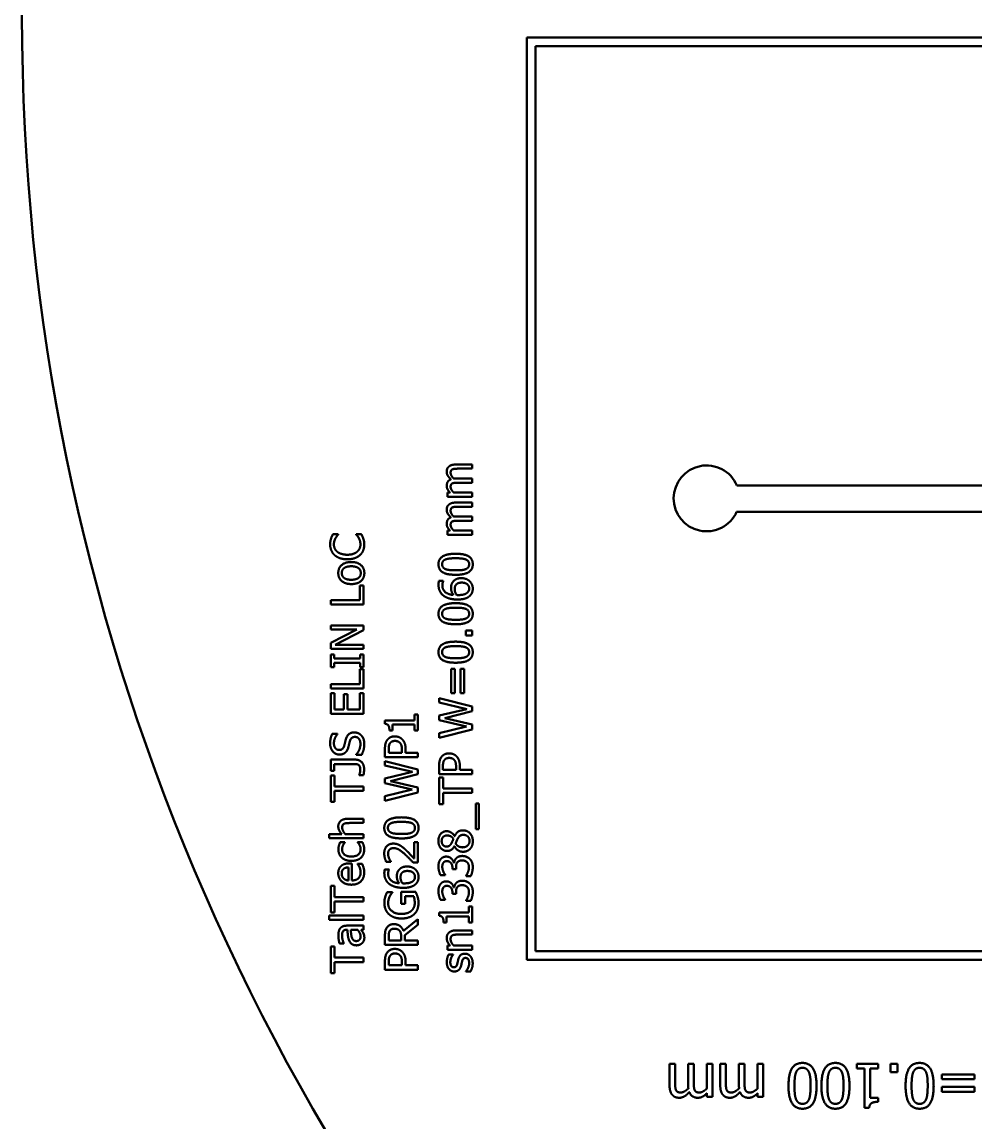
# Model space of a CAD drawing. Header units: millimetres. Extents: x 160 to 260, y 98 to 198.
# Drawn here: x 160 to 181.71, y 123.31 to 148.35 of the extents above; entities that cross this region are included whole.
import ezdxf

# ---------------------------------------------------------------- set-up
doc = ezdxf.new("R2010")
doc.units = ezdxf.units.MM
doc.layers.add('Visible (ISO)', color=7, linetype='Continuous', lineweight=50)

msp = doc.modelspace()

# ---------------------------------------------------------------- linework, layer by layer
at = {"layer": 'Visible (ISO)'}
for p, q in [((209.5, 148), (171.5, 148)), ((171.5, 148), (171.5, 127)), ((171.7, 147.8), (209.3, 147.8)), ((171.7, 127.2), (171.7, 147.8)), ((170.253, 138.276), (169.882, 138.276)), ((170.253, 138.182), (170.253, 138.276)), ((169.927, 138.182), (170.253, 138.182)), ((170.253, 137.957), (169.882, 137.957)), ((169.927, 137.862), (170.253, 137.862)), ((170.253, 137.862), (170.253, 137.957)), ((184.604, 137.8), (176.284, 137.8)), ((169.69, 137.638), (169.69, 137.543)), ((169.752, 137.638), (169.69, 137.638)), ((169.69, 137.543), (170.253, 137.543)), ((170.253, 137.638), (169.833, 137.638)), ((170.253, 137.543), (170.253, 137.638)), ((170.253, 137.41), (169.882, 137.41)), ((169.927, 137.315), (170.253, 137.315)), ((170.253, 137.315), (170.253, 137.41)), ((170.253, 137.091), (169.882, 137.091)), ((169.927, 136.996), (170.253, 136.996)), ((170.253, 136.996), (170.253, 137.091)), ((176.28, 137.2), (184.604, 137.2)), ((169.69, 136.772), (169.69, 136.677)), ((169.752, 136.772), (169.69, 136.772)), ((170.253, 136.772), (169.833, 136.772)), ((170.253, 136.677), (170.253, 136.772)), ((167.204, 136.688), (167.083, 136.688)), ((167.204, 136.68), (167.204, 136.688)), ((167.613, 136.688), (167.613, 136.681)), ((167.732, 136.688), (167.613, 136.688)), ((169.69, 136.677), (170.253, 136.677)), ((167.695, 135.524), (167.695, 135.189)), ((167.783, 135.524), (167.695, 135.524)), ((167.783, 135.089), (167.783, 135.524)), ((169.596, 135.625), (169.499, 135.625)), ((169.596, 135.62), (169.596, 135.625)), ((167.033, 135.189), (167.033, 135.089)), ((167.695, 135.189), (167.033, 135.189)), ((167.033, 135.089), (167.783, 135.089)), ((167.033, 134.615), (167.033, 134.522)), ((167.783, 134.615), (167.033, 134.615)), ((167.627, 134.522), (167.033, 134.22)), ((167.033, 134.522), (167.627, 134.522)), ((167.137, 134.171), (167.783, 134.503)), ((167.783, 134.503), (167.783, 134.615)), ((170.11, 134.501), (170.11, 134.381)), ((170.253, 134.501), (170.11, 134.501)), ((170.253, 134.381), (170.253, 134.501)), ((167.033, 134.22), (167.033, 134.078)), ((170.11, 134.381), (170.253, 134.381)), ((167.033, 134.078), (167.783, 134.078)), ((167.783, 134.171), (167.137, 134.171)), ((167.783, 134.078), (167.783, 134.171)), ((167.033, 133.955), (167.033, 133.665)), ((167.11, 133.955), (167.033, 133.955)), ((167.11, 133.86), (167.11, 133.955)), ((167.707, 133.86), (167.11, 133.86)), ((167.11, 133.76), (167.707, 133.76)), ((167.11, 133.665), (167.11, 133.76)), ((167.707, 133.955), (167.707, 133.86)), ((167.783, 133.955), (167.707, 133.955)), ((167.707, 133.76), (167.707, 133.665)), ((167.783, 133.665), (167.783, 133.955)), ((167.033, 133.665), (167.11, 133.665)), ((167.695, 133.615), (167.695, 133.28)), ((167.783, 133.615), (167.695, 133.615)), ((167.707, 133.665), (167.783, 133.665)), ((167.783, 133.181), (167.783, 133.615)), ((169.778, 133.626), (169.778, 133.069)), ((169.859, 133.626), (169.778, 133.626)), ((169.859, 133.069), (169.859, 133.626)), ((169.99, 133.626), (169.99, 133.069)), ((170.071, 133.626), (169.99, 133.626)), ((170.071, 133.069), (170.071, 133.626)), ((167.033, 133.28), (167.033, 133.181)), ((167.695, 133.28), (167.033, 133.28)), ((167.033, 133.181), (167.783, 133.181)), ((167.033, 133.071), (167.033, 132.602)), ((167.122, 133.071), (167.033, 133.071)), ((167.122, 132.702), (167.122, 133.071)), ((167.328, 133.046), (167.328, 132.702)), ((167.416, 133.046), (167.328, 133.046)), ((167.416, 132.702), (167.416, 133.046)), ((167.695, 133.071), (167.695, 132.702)), ((167.783, 133.071), (167.695, 133.071)), ((167.783, 132.602), (167.783, 133.071)), ((169.778, 133.069), (169.859, 133.069)), ((169.99, 133.069), (170.071, 133.069)), ((169.503, 132.959), (169.503, 132.861)), ((170.253, 132.771), (169.503, 132.959)), ((169.503, 132.861), (170.132, 132.711)), ((170.253, 132.659), (170.253, 132.771)), ((167.033, 132.602), (167.783, 132.602)), ((167.328, 132.702), (167.122, 132.702)), ((167.695, 132.702), (167.416, 132.702)), ((168.942, 132.586), (168.942, 132.453)), ((169.018, 132.586), (168.942, 132.586)), ((169.018, 132.22), (169.018, 132.586)), ((170.132, 132.711), (169.503, 132.56)), ((169.503, 132.56), (169.503, 132.459)), ((169.631, 132.506), (170.253, 132.659)), ((170.253, 132.358), (169.631, 132.506)), ((168.266, 132.453), (168.266, 132.375)), ((168.942, 132.453), (168.266, 132.453)), ((168.37, 132.22), (168.439, 132.22)), ((168.439, 132.357), (168.942, 132.357)), ((168.439, 132.22), (168.439, 132.357)), ((168.942, 132.357), (168.942, 132.22)), ((168.942, 132.22), (169.018, 132.22)), ((169.503, 132.459), (170.125, 132.309)), ((170.125, 132.309), (169.503, 132.158)), ((169.503, 132.056), (170.253, 132.247)), ((170.253, 132.247), (170.253, 132.358)), ((167.188, 132.149), (167.069, 132.149)), ((167.188, 132.142), (167.188, 132.149)), ((169.503, 132.158), (169.503, 132.056)), ((168.268, 131.802), (168.268, 131.614)), ((168.355, 131.714), (168.355, 131.796)), ((168.654, 131.714), (168.355, 131.714)), ((168.654, 131.782), (168.654, 131.714)), ((168.739, 131.714), (168.739, 131.798)), ((169.018, 131.714), (168.739, 131.714)), ((169.018, 131.614), (169.018, 131.714)), ((167.033, 131.559), (167.033, 131.3)), ((167.588, 131.559), (167.033, 131.559)), ((167.613, 131.676), (167.613, 131.669)), ((167.613, 131.669), (167.738, 131.669)), ((168.268, 131.614), (169.018, 131.614)), ((168.268, 131.525), (168.268, 131.427)), ((169.018, 131.336), (168.268, 131.525)), ((167.033, 131.3), (167.113, 131.3)), ((167.113, 131.459), (167.55, 131.459)), ((167.113, 131.3), (167.113, 131.459)), ((168.268, 131.427), (168.897, 131.277)), ((168.897, 131.277), (168.268, 131.126)), ((168.396, 131.072), (169.018, 131.224)), ((169.018, 131.224), (169.018, 131.336)), ((169.503, 131.416), (169.503, 131.227)), ((169.503, 131.227), (170.253, 131.227)), ((169.589, 131.327), (169.589, 131.41)), ((169.888, 131.327), (169.589, 131.327)), ((169.888, 131.395), (169.888, 131.327)), ((169.974, 131.327), (169.974, 131.412)), ((170.253, 131.327), (169.974, 131.327)), ((170.253, 131.227), (170.253, 131.327)), ((167.033, 131.2), (167.033, 130.597)), ((167.122, 131.2), (167.033, 131.2)), ((167.122, 130.948), (167.122, 131.2)), ((167.683, 131.21), (167.683, 131.204)), ((167.683, 131.204), (167.779, 131.204)), ((168.268, 131.126), (168.268, 131.024)), ((168.268, 131.024), (168.89, 130.875)), ((169.018, 130.923), (168.396, 131.072)), ((169.503, 131.151), (169.503, 130.548)), ((169.592, 131.151), (169.503, 131.151)), ((169.592, 130.9), (169.592, 131.151)), ((167.783, 130.948), (167.122, 130.948)), ((167.122, 130.597), (167.122, 130.849)), ((167.122, 130.849), (167.783, 130.849)), ((167.783, 130.849), (167.783, 130.948)), ((168.89, 130.875), (168.268, 130.724)), ((168.268, 130.621), (169.018, 130.813)), ((168.268, 130.724), (168.268, 130.621)), ((169.018, 130.813), (169.018, 130.923)), ((170.253, 130.9), (169.592, 130.9)), ((169.592, 130.548), (169.592, 130.8)), ((169.592, 130.8), (170.253, 130.8)), ((170.253, 130.8), (170.253, 130.9)), ((167.033, 130.597), (167.122, 130.597)), ((169.503, 130.548), (169.592, 130.548)), ((170.339, 130.557), (170.339, 129.978)), ((170.404, 130.557), (170.339, 130.557)), ((170.404, 129.978), (170.404, 130.557)), ((167.783, 130.211), (167.418, 130.211)), ((167.783, 130.116), (167.783, 130.211)), ((167.463, 130.116), (167.783, 130.116)), ((170.339, 129.978), (170.404, 129.978)), ((167, 129.864), (167, 129.769)), ((167.283, 129.864), (167, 129.864)), ((167, 129.769), (167.783, 129.769)), ((167.783, 129.864), (167.363, 129.864)), ((167.783, 129.769), (167.783, 129.864)), ((169.857, 129.816), (169.854, 129.816)), ((167.357, 129.683), (167.251, 129.683)), ((167.357, 129.678), (167.357, 129.683)), ((167.645, 129.683), (167.645, 129.678)), ((167.752, 129.683), (167.645, 129.683)), ((168.931, 129.678), (168.931, 129.309)), ((169.018, 129.678), (168.931, 129.678)), ((169.018, 129.215), (169.018, 129.678)), ((169.85, 129.588), (169.853, 129.588)), ((168.297, 129.231), (168.404, 129.231)), ((168.404, 129.231), (168.404, 129.236)), ((168.912, 129.215), (169.018, 129.215)), ((169.843, 129.212), (169.836, 129.212)), ((167.439, 129.105), (167.439, 128.808)), ((167.512, 129.197), (167.46, 129.197)), ((167.512, 128.808), (167.512, 129.197)), ((167.645, 129.187), (167.645, 129.182)), ((167.749, 129.187), (167.645, 129.187)), ((168.361, 129.061), (168.265, 129.061)), ((168.361, 129.057), (168.361, 129.061)), ((169.805, 129.096), (169.805, 129.062)), ((169.805, 129.062), (169.888, 129.062)), ((169.888, 129.062), (169.888, 129.105)), ((169.534, 128.93), (169.64, 128.93)), ((169.64, 128.93), (169.64, 128.936)), ((170.116, 128.917), (170.116, 128.909)), ((170.116, 128.909), (170.223, 128.909)), ((167.033, 128.682), (167.033, 128.079)), ((167.122, 128.682), (167.033, 128.682)), ((167.122, 128.43), (167.122, 128.682)), ((168.44, 128.545), (168.319, 128.545)), ((168.44, 128.537), (168.44, 128.545)), ((168.641, 128.548), (168.641, 128.276)), ((168.968, 128.548), (168.641, 128.548)), ((169.805, 128.533), (169.805, 128.5)), ((169.805, 128.5), (169.888, 128.5)), ((169.843, 128.649), (169.836, 128.649)), ((169.888, 128.5), (169.888, 128.542)), ((167.783, 128.43), (167.122, 128.43)), ((167.122, 128.079), (167.122, 128.331)), ((167.122, 128.331), (167.783, 128.331)), ((167.783, 128.331), (167.783, 128.43)), ((168.641, 128.276), (168.728, 128.276)), ((168.728, 128.45), (168.922, 128.45)), ((168.728, 128.276), (168.728, 128.45)), ((169.534, 128.367), (169.64, 128.367)), ((169.64, 128.367), (169.64, 128.373)), ((170.116, 128.354), (170.116, 128.346)), ((170.116, 128.346), (170.223, 128.346)), ((170.177, 128.215), (170.177, 128.081)), ((170.253, 128.215), (170.177, 128.215)), ((170.253, 127.849), (170.253, 128.215)), ((167, 128.009), (167, 127.914)), ((167.783, 128.009), (167, 128.009)), ((167.033, 128.079), (167.122, 128.079)), ((167.783, 127.914), (167.783, 128.009)), ((169.501, 128.081), (169.501, 128.004)), ((170.177, 128.081), (169.501, 128.081)), ((169.674, 127.985), (170.177, 127.985)), ((169.674, 127.849), (169.674, 127.985)), ((170.177, 127.985), (170.177, 127.849)), ((167, 127.914), (167.783, 127.914)), ((167.783, 127.779), (167.399, 127.779)), ((167.783, 127.685), (167.783, 127.779)), ((169.018, 127.925), (168.692, 127.658)), ((168.72, 127.559), (169.018, 127.796)), ((169.018, 127.796), (169.018, 127.925)), ((169.605, 127.849), (169.674, 127.849)), ((170.177, 127.849), (170.253, 127.849)), ((167.395, 127.685), (167.413, 127.685)), ((167.489, 127.685), (167.645, 127.685)), ((167.724, 127.685), (167.783, 127.685)), ((168.268, 127.538), (168.268, 127.345)), ((168.355, 127.445), (168.355, 127.544)), ((168.637, 127.532), (168.637, 127.445)), ((168.72, 127.445), (168.72, 127.559)), ((170.253, 127.671), (169.888, 127.671)), ((169.932, 127.576), (170.253, 127.576)), ((170.253, 127.576), (170.253, 127.671)), ((167.033, 127.302), (167.033, 126.699)), ((167.122, 127.302), (167.033, 127.302)), ((167.122, 127.051), (167.122, 127.302)), ((167.233, 127.376), (167.329, 127.376)), ((167.329, 127.376), (167.329, 127.382)), ((168.268, 127.345), (169.018, 127.345)), ((168.637, 127.445), (168.355, 127.445)), ((169.018, 127.445), (168.72, 127.445)), ((169.018, 127.345), (169.018, 127.445)), ((169.69, 127.324), (169.69, 127.229)), ((169.753, 127.324), (169.69, 127.324)), ((169.69, 127.229), (170.253, 127.229)), ((170.253, 127.324), (169.833, 127.324)), ((170.253, 127.229), (170.253, 127.324)), ((167.783, 127.051), (167.122, 127.051)), ((167.783, 126.951), (167.783, 127.051)), ((168.268, 126.964), (168.268, 126.776)), ((168.355, 126.876), (168.355, 126.958)), ((168.739, 126.876), (168.739, 126.96)), ((169.819, 127.12), (169.718, 127.12)), ((169.819, 127.115), (169.819, 127.12)), ((171.5, 127), (209.5, 127)), ((209.3, 127.2), (171.7, 127.2)), ((167.122, 126.699), (167.122, 126.951)), ((167.122, 126.951), (167.783, 126.951)), ((168.268, 126.776), (169.018, 126.776)), ((168.654, 126.876), (168.355, 126.876)), ((168.654, 126.944), (168.654, 126.876)), ((169.018, 126.876), (168.739, 126.876)), ((169.018, 126.776), (169.018, 126.876)), ((170.113, 126.739), (170.113, 126.734)), ((170.113, 126.734), (170.219, 126.734)), ((167.033, 126.699), (167.122, 126.699)), ((174.752, 124.632), (174.752, 124.138)), ((174.879, 124.632), (174.752, 124.632)), ((174.879, 124.198), (174.879, 124.632)), ((175.178, 124.632), (175.178, 124.138)), ((175.304, 124.632), (175.178, 124.632)), ((175.304, 124.198), (175.304, 124.632)), ((175.603, 124.632), (175.603, 124.072)), ((175.73, 124.632), (175.603, 124.632)), ((175.73, 123.882), (175.73, 124.632)), ((175.907, 124.632), (175.907, 124.138)), ((176.034, 124.632), (175.907, 124.632)), ((176.034, 124.198), (176.034, 124.632)), ((176.333, 124.632), (176.333, 124.138)), ((176.459, 124.632), (176.333, 124.632)), ((176.459, 124.198), (176.459, 124.632)), ((176.758, 124.632), (176.758, 124.072)), ((176.885, 124.632), (176.758, 124.632)), ((176.885, 123.882), (176.885, 124.632)), ((179.017, 124.632), (179.017, 124.53)), ((179.505, 124.632), (179.017, 124.632)), ((179.017, 124.53), (179.195, 124.53)), ((179.195, 124.53), (179.195, 123.629)), ((179.324, 124.53), (179.505, 124.53)), ((179.324, 123.86), (179.324, 124.53)), ((179.505, 124.53), (179.505, 124.632)), ((179.786, 124.632), (179.786, 124.441)), ((179.946, 124.632), (179.786, 124.632)), ((179.946, 124.441), (179.946, 124.632)), ((179.786, 124.441), (179.946, 124.441)), ((180.953, 124.389), (180.953, 124.282)), ((181.696, 124.389), (180.953, 124.389)), ((180.953, 124.282), (181.696, 124.282)), ((181.696, 124.282), (181.696, 124.389)), ((175.603, 123.965), (175.603, 123.882)), ((176.758, 123.965), (176.758, 123.882)), ((180.953, 124.107), (180.953, 124)), ((181.696, 124.107), (180.953, 124.107)), ((180.953, 124), (181.696, 124)), ((181.696, 124), (181.696, 124.107)), ((175.603, 123.882), (175.73, 123.882)), ((176.758, 123.882), (176.885, 123.882)), ((179.505, 123.86), (179.324, 123.86)), ((179.505, 123.769), (179.505, 123.86)), ((179.195, 123.629), (179.299, 123.629))]:
    msp.add_line(p, q, dxfattribs=at)
msp.add_circle((210, 148.5), 50, dxfattribs=at)
msp.add_arc((175.595, 137.505), 0.75, 23.1637, 336.006, dxfattribs=at)
for points in [[(169.723, 138.229), (169.697, 138.207), (169.675, 138.148), (169.675, 138.111)], [(169.882, 138.276), (169.825, 138.276), (169.748, 138.251), (169.723, 138.229)], [(169.675, 138.111), (169.675, 138.064), (169.724, 137.982), (169.772, 137.939)], [(169.764, 138.087), (169.764, 138.119), (169.784, 138.156), (169.804, 138.166)], [(169.834, 137.955), (169.8, 137.991), (169.764, 138.058), (169.764, 138.087)], [(169.804, 138.166), (169.822, 138.175), (169.888, 138.182), (169.927, 138.182)], [(169.772, 137.939), (169.72, 137.919), (169.675, 137.842), (169.675, 137.792)], [(169.675, 137.792), (169.675, 137.748), (169.715, 137.675), (169.752, 137.638)], [(169.764, 137.768), (169.764, 137.8), (169.784, 137.837), (169.804, 137.847)], [(169.833, 137.638), (169.803, 137.67), (169.764, 137.737), (169.764, 137.768)], [(169.804, 137.847), (169.822, 137.856), (169.888, 137.862), (169.927, 137.862)], [(169.882, 137.957), (169.867, 137.957), (169.843, 137.956), (169.834, 137.955)], [(169.723, 137.363), (169.697, 137.341), (169.675, 137.281), (169.675, 137.245)], [(169.675, 137.245), (169.675, 137.198), (169.724, 137.116), (169.772, 137.073)], [(169.882, 137.41), (169.825, 137.41), (169.748, 137.385), (169.723, 137.363)], [(169.764, 137.221), (169.764, 137.253), (169.784, 137.29), (169.804, 137.3)], [(169.834, 137.089), (169.8, 137.125), (169.764, 137.191), (169.764, 137.221)], [(169.804, 137.3), (169.822, 137.309), (169.888, 137.315), (169.927, 137.315)], [(169.772, 137.073), (169.72, 137.053), (169.675, 136.976), (169.675, 136.926)], [(169.764, 136.902), (169.764, 136.934), (169.784, 136.971), (169.804, 136.981)], [(169.804, 136.981), (169.822, 136.99), (169.888, 136.996), (169.927, 136.996)], [(169.882, 137.091), (169.867, 137.091), (169.843, 137.09), (169.834, 137.089)], [(169.675, 136.926), (169.675, 136.882), (169.715, 136.809), (169.752, 136.772)], [(169.833, 136.772), (169.803, 136.804), (169.764, 136.871), (169.764, 136.902)], [(167.04, 136.589), (167.031, 136.561), (167.02, 136.494), (167.02, 136.457)], [(167.083, 136.688), (167.07, 136.663), (167.047, 136.613), (167.04, 136.589)], [(167.105, 136.456), (167.105, 136.5), (167.125, 136.567), (167.141, 136.596)], [(167.141, 136.596), (167.157, 136.626), (167.191, 136.667), (167.204, 136.68)], [(167.613, 136.681), (167.625, 136.669), (167.658, 136.629), (167.673, 136.601)], [(167.673, 136.601), (167.689, 136.573), (167.71, 136.499), (167.71, 136.456)], [(167.775, 136.589), (167.765, 136.62), (167.744, 136.663), (167.732, 136.688)], [(167.797, 136.455), (167.797, 136.5), (167.786, 136.556), (167.775, 136.589)], [(167.02, 136.457), (167.02, 136.381), (167.073, 136.258), (167.123, 136.213)], [(167.182, 136.29), (167.145, 136.322), (167.105, 136.408), (167.105, 136.456)], [(167.409, 136.223), (167.337, 136.223), (167.221, 136.259), (167.182, 136.29)], [(167.636, 136.293), (167.597, 136.26), (167.486, 136.223), (167.409, 136.223)], [(167.71, 136.456), (167.71, 136.409), (167.673, 136.324), (167.636, 136.293)], [(167.698, 136.214), (167.748, 136.259), (167.797, 136.382), (167.797, 136.455)], [(169.878, 136.245), (169.682, 136.245), (169.488, 136.129), (169.488, 136.006)], [(170.269, 136.006), (170.269, 136.128), (170.08, 136.245), (169.878, 136.245)], [(167.123, 136.213), (167.175, 136.167), (167.315, 136.119), (167.409, 136.119)], [(167.502, 136.057), (167.36, 136.057), (167.205, 135.921), (167.205, 135.806)], [(167.409, 136.119), (167.504, 136.119), (167.65, 136.169), (167.698, 136.214)], [(167.799, 135.806), (167.799, 135.921), (167.644, 136.057), (167.502, 136.057)], [(169.488, 136.006), (169.488, 135.883), (169.676, 135.766), (169.879, 135.766)], [(169.571, 136.006), (169.571, 136.048), (169.611, 136.101), (169.649, 136.116)], [(169.65, 135.894), (169.611, 135.91), (169.571, 135.964), (169.571, 136.006)], [(169.649, 136.116), (169.687, 136.131), (169.801, 136.143), (169.878, 136.143)], [(169.878, 136.143), (169.955, 136.143), (170.07, 136.131), (170.107, 136.116)], [(169.879, 135.766), (170.076, 135.766), (170.269, 135.882), (170.269, 136.006)], [(170.186, 136.006), (170.186, 135.962), (170.144, 135.908), (170.105, 135.893)], [(170.107, 136.116), (170.146, 136.101), (170.186, 136.047), (170.186, 136.006)], [(167.205, 135.806), (167.205, 135.693), (167.361, 135.555), (167.502, 135.555)], [(167.286, 135.806), (167.286, 135.88), (167.393, 135.96), (167.502, 135.96)], [(167.502, 135.653), (167.393, 135.653), (167.286, 135.733), (167.286, 135.806)], [(167.502, 135.96), (167.61, 135.96), (167.718, 135.879), (167.718, 135.806)], [(167.718, 135.806), (167.718, 135.733), (167.608, 135.653), (167.502, 135.653)], [(167.502, 135.555), (167.639, 135.555), (167.799, 135.689), (167.799, 135.806)], [(169.879, 135.868), (169.805, 135.868), (169.689, 135.879), (169.65, 135.894)], [(170.105, 135.893), (170.064, 135.877), (169.958, 135.868), (169.879, 135.868)], [(169.499, 135.625), (169.494, 135.608), (169.489, 135.564), (169.489, 135.54)], [(169.489, 135.54), (169.489, 135.455), (169.553, 135.326), (169.61, 135.285)], [(169.576, 135.526), (169.576, 135.555), (169.589, 135.606), (169.596, 135.62)], [(169.826, 135.307), (169.702, 135.318), (169.576, 135.433), (169.576, 135.526)], [(169.819, 135.608), (169.792, 135.572), (169.774, 135.507), (169.774, 135.463)], [(170.01, 135.69), (169.946, 135.69), (169.85, 135.65), (169.819, 135.608)], [(169.857, 135.44), (169.857, 135.467), (169.868, 135.516), (169.884, 135.537)], [(169.884, 135.537), (169.905, 135.563), (169.968, 135.588), (170.014, 135.588)], [(170.198, 135.619), (170.166, 135.651), (170.068, 135.69), (170.01, 135.69)], [(170.014, 135.588), (170.101, 135.588), (170.187, 135.513), (170.187, 135.452)], [(170.269, 135.451), (170.269, 135.502), (170.233, 135.586), (170.198, 135.619)], [(169.61, 135.285), (169.668, 135.244), (169.826, 135.203), (169.924, 135.203)], [(169.774, 135.463), (169.774, 135.418), (169.802, 135.343), (169.826, 135.307)], [(169.899, 135.307), (169.879, 135.339), (169.857, 135.405), (169.857, 135.44)], [(169.946, 135.305), (169.93, 135.305), (169.91, 135.306), (169.899, 135.307)], [(169.924, 135.203), (170.023, 135.203), (170.16, 135.247), (170.201, 135.286)], [(170.144, 135.358), (170.119, 135.335), (170.024, 135.305), (169.946, 135.305)], [(170.187, 135.452), (170.187, 135.426), (170.168, 135.38), (170.144, 135.358)], [(170.201, 135.286), (170.235, 135.318), (170.269, 135.401), (170.269, 135.451)], [(169.878, 135.12), (169.682, 135.12), (169.488, 135.003), (169.488, 134.88)], [(169.571, 134.88), (169.571, 134.922), (169.611, 134.975), (169.649, 134.99)], [(169.649, 134.99), (169.687, 135.005), (169.801, 135.017), (169.878, 135.017)], [(170.269, 134.88), (170.269, 135.002), (170.08, 135.12), (169.878, 135.12)], [(169.878, 135.017), (169.955, 135.017), (170.07, 135.005), (170.107, 134.991)], [(170.107, 134.991), (170.146, 134.976), (170.186, 134.921), (170.186, 134.88)], [(169.488, 134.88), (169.488, 134.757), (169.676, 134.64), (169.879, 134.64)], [(169.65, 134.768), (169.611, 134.784), (169.571, 134.838), (169.571, 134.88)], [(169.879, 134.742), (169.805, 134.742), (169.689, 134.753), (169.65, 134.768)], [(169.879, 134.64), (170.076, 134.64), (170.269, 134.756), (170.269, 134.88)], [(170.105, 134.768), (170.064, 134.752), (169.958, 134.742), (169.879, 134.742)], [(170.186, 134.88), (170.186, 134.836), (170.144, 134.782), (170.105, 134.768)], [(169.878, 134.244), (169.682, 134.244), (169.488, 134.128), (169.488, 134.005)], [(170.269, 134.005), (170.269, 134.127), (170.08, 134.244), (169.878, 134.244)], [(169.488, 134.005), (169.488, 133.882), (169.676, 133.765), (169.879, 133.765)], [(169.571, 134.005), (169.571, 134.047), (169.611, 134.1), (169.649, 134.115)], [(169.65, 133.893), (169.611, 133.909), (169.571, 133.963), (169.571, 134.005)], [(169.649, 134.115), (169.687, 134.13), (169.801, 134.142), (169.878, 134.142)], [(169.878, 134.142), (169.955, 134.142), (170.07, 134.13), (170.107, 134.116)], [(169.879, 133.765), (170.076, 133.765), (170.269, 133.881), (170.269, 134.005)], [(170.186, 134.005), (170.186, 133.961), (170.144, 133.907), (170.105, 133.892)], [(170.107, 134.116), (170.146, 134.1), (170.186, 134.046), (170.186, 134.005)], [(169.879, 133.867), (169.805, 133.867), (169.689, 133.878), (169.65, 133.893)], [(170.105, 133.892), (170.064, 133.877), (169.958, 133.867), (169.879, 133.867)], [(168.266, 132.375), (168.327, 132.371), (168.37, 132.298), (168.37, 132.22)], [(167.069, 132.149), (167.045, 132.101), (167.02, 131.99), (167.02, 131.926)], [(167.106, 131.933), (167.106, 131.994), (167.155, 132.106), (167.188, 132.142)], [(167.38, 132.03), (167.371, 131.999), (167.349, 131.907), (167.341, 131.876)], [(167.569, 132.179), (167.5, 132.179), (167.404, 132.107), (167.38, 132.03)], [(167.436, 131.847), (167.447, 131.89), (167.461, 131.948), (167.47, 131.982)], [(167.47, 131.982), (167.484, 132.03), (167.54, 132.075), (167.585, 132.075)], [(167.729, 132.11), (167.699, 132.143), (167.614, 132.179), (167.569, 132.179)], [(167.585, 132.075), (167.642, 132.075), (167.71, 131.99), (167.71, 131.907)], [(167.797, 131.915), (167.797, 131.983), (167.762, 132.075), (167.729, 132.11)], [(168.315, 131.999), (168.29, 131.963), (168.268, 131.869), (168.268, 131.802)], [(168.494, 132.088), (168.432, 132.088), (168.344, 132.041), (168.315, 131.999)], [(168.383, 131.93), (168.401, 131.957), (168.459, 131.984), (168.497, 131.984)], [(168.661, 132.022), (168.631, 132.053), (168.543, 132.088), (168.494, 132.088)], [(168.497, 131.984), (168.533, 131.984), (168.586, 131.964), (168.609, 131.941)], [(168.739, 131.798), (168.739, 131.878), (168.699, 131.983), (168.661, 132.022)], [(167.02, 131.926), (167.02, 131.816), (167.143, 131.674), (167.235, 131.674)], [(167.224, 131.778), (167.171, 131.778), (167.106, 131.864), (167.106, 131.933)], [(167.341, 131.876), (167.328, 131.828), (167.272, 131.778), (167.224, 131.778)], [(167.235, 131.674), (167.278, 131.674), (167.345, 131.7), (167.37, 131.723)], [(167.37, 131.723), (167.395, 131.746), (167.426, 131.808), (167.436, 131.847)], [(167.71, 131.907), (167.71, 131.85), (167.659, 131.725), (167.613, 131.676)], [(167.738, 131.669), (167.763, 131.719), (167.797, 131.833), (167.797, 131.915)], [(168.355, 131.796), (168.355, 131.843), (168.367, 131.906), (168.383, 131.93)], [(168.609, 131.941), (168.634, 131.917), (168.654, 131.842), (168.654, 131.782)], [(167.794, 131.337), (167.794, 131.438), (167.687, 131.559), (167.588, 131.559)], [(169.55, 131.612), (169.525, 131.576), (169.503, 131.483), (169.503, 131.416)], [(169.729, 131.701), (169.667, 131.701), (169.579, 131.654), (169.55, 131.612)], [(169.589, 131.41), (169.589, 131.456), (169.602, 131.52), (169.618, 131.543)], [(169.618, 131.543), (169.636, 131.571), (169.693, 131.597), (169.732, 131.597)], [(169.896, 131.636), (169.865, 131.667), (169.778, 131.701), (169.729, 131.701)], [(169.732, 131.597), (169.768, 131.597), (169.821, 131.577), (169.843, 131.555)], [(169.843, 131.555), (169.869, 131.531), (169.888, 131.456), (169.888, 131.395)], [(169.974, 131.412), (169.974, 131.492), (169.934, 131.597), (169.896, 131.636)], [(167.55, 131.459), (167.588, 131.459), (167.647, 131.452), (167.667, 131.438)], [(167.667, 131.438), (167.686, 131.425), (167.707, 131.37), (167.707, 131.323)], [(167.707, 131.323), (167.707, 131.292), (167.69, 131.23), (167.683, 131.21)], [(167.779, 131.204), (167.785, 131.232), (167.794, 131.312), (167.794, 131.337)], [(167.418, 130.211), (167.314, 130.211), (167.205, 130.118), (167.205, 130.035)], [(168.643, 130.245), (168.448, 130.245), (168.253, 130.128), (168.253, 130.005)], [(169.034, 130.005), (169.034, 130.127), (168.845, 130.245), (168.643, 130.245)], [(167.205, 130.035), (167.205, 129.989), (167.245, 129.907), (167.283, 129.864)], [(167.295, 130.01), (167.295, 130.045), (167.315, 130.087), (167.337, 130.098)], [(167.363, 129.864), (167.332, 129.9), (167.295, 129.975), (167.295, 130.01)], [(167.337, 130.098), (167.357, 130.109), (167.424, 130.116), (167.463, 130.116)], [(168.253, 130.005), (168.253, 129.882), (168.441, 129.765), (168.644, 129.765)], [(168.336, 130.005), (168.336, 130.047), (168.376, 130.1), (168.414, 130.115)], [(168.415, 129.893), (168.376, 129.909), (168.336, 129.963), (168.336, 130.005)], [(168.414, 130.115), (168.452, 130.13), (168.566, 130.142), (168.643, 130.142)], [(168.643, 130.142), (168.72, 130.142), (168.835, 130.13), (168.872, 130.116)], [(168.644, 129.765), (168.841, 129.765), (169.034, 129.881), (169.034, 130.005)], [(168.951, 130.005), (168.951, 129.961), (168.909, 129.907), (168.87, 129.893)], [(168.872, 130.116), (168.911, 130.101), (168.951, 130.046), (168.951, 130.005)], [(168.644, 129.867), (168.57, 129.867), (168.454, 129.878), (168.415, 129.893)], [(168.87, 129.893), (168.829, 129.877), (168.723, 129.867), (168.644, 129.867)], [(169.677, 129.93), (169.593, 129.93), (169.486, 129.807), (169.486, 129.705)], [(169.56, 129.704), (169.56, 129.764), (169.628, 129.832), (169.678, 129.832)], [(169.854, 129.816), (169.826, 129.871), (169.727, 129.93), (169.677, 129.93)], [(169.678, 129.832), (169.724, 129.832), (169.795, 129.801), (169.828, 129.757)], [(169.828, 129.757), (169.82, 129.731), (169.79, 129.667), (169.782, 129.651)], [(170.044, 129.949), (169.975, 129.949), (169.887, 129.882), (169.857, 129.816)], [(169.878, 129.648), (169.893, 129.684), (169.915, 129.741), (169.925, 129.758)], [(169.925, 129.758), (169.953, 129.809), (170.008, 129.846), (170.054, 129.846)], [(170.27, 129.705), (170.27, 129.809), (170.14, 129.949), (170.044, 129.949)], [(170.054, 129.846), (170.119, 129.846), (170.195, 129.769), (170.195, 129.706)], [(167.251, 129.683), (167.234, 129.65), (167.208, 129.563), (167.208, 129.517)], [(167.208, 129.517), (167.208, 129.46), (167.247, 129.361), (167.284, 129.327)], [(167.291, 129.515), (167.291, 129.54), (167.306, 129.593), (167.315, 129.613)], [(167.503, 129.352), (167.402, 129.352), (167.291, 129.442), (167.291, 129.515)], [(167.315, 129.613), (167.327, 129.636), (167.349, 129.667), (167.357, 129.678)], [(167.714, 129.515), (167.714, 129.439), (167.602, 129.352), (167.503, 129.352)], [(167.645, 129.678), (167.675, 129.645), (167.714, 129.561), (167.714, 129.515)], [(167.724, 129.327), (167.76, 129.362), (167.796, 129.459), (167.796, 129.517)], [(167.782, 129.609), (167.777, 129.626), (167.759, 129.669), (167.752, 129.683)], [(167.796, 129.517), (167.796, 129.547), (167.789, 129.585), (167.782, 129.609)], [(168.459, 129.647), (168.364, 129.647), (168.252, 129.528), (168.252, 129.423)], [(168.339, 129.416), (168.339, 129.444), (168.355, 129.49), (168.37, 129.507)], [(168.37, 129.507), (168.385, 129.525), (168.432, 129.544), (168.464, 129.544)], [(168.609, 129.608), (168.577, 129.626), (168.503, 129.647), (168.459, 129.647)], [(168.464, 129.544), (168.524, 129.544), (168.637, 129.482), (168.731, 129.396)], [(168.737, 129.507), (168.706, 129.537), (168.641, 129.589), (168.609, 129.608)], [(168.931, 129.309), (168.899, 129.344), (168.789, 129.46), (168.737, 129.507)], [(169.486, 129.705), (169.486, 129.606), (169.599, 129.479), (169.684, 129.479)], [(169.672, 129.58), (169.62, 129.58), (169.56, 129.65), (169.56, 129.704)], [(169.782, 129.651), (169.761, 129.616), (169.709, 129.58), (169.672, 129.58)], [(169.684, 129.479), (169.741, 129.479), (169.817, 129.532), (169.85, 129.588)], [(169.853, 129.588), (169.883, 129.526), (169.985, 129.461), (170.046, 129.461)], [(170.039, 129.562), (169.987, 129.562), (169.905, 129.606), (169.878, 129.648)], [(170.195, 129.706), (170.195, 129.644), (170.107, 129.562), (170.039, 129.562)], [(170.046, 129.461), (170.093, 129.461), (170.175, 129.493), (170.206, 129.525)], [(170.206, 129.525), (170.237, 129.557), (170.27, 129.649), (170.27, 129.705)], [(167.284, 129.327), (167.321, 129.294), (167.429, 129.254), (167.503, 129.254)], [(167.503, 129.254), (167.577, 129.254), (167.688, 129.293), (167.724, 129.327)], [(168.252, 129.423), (168.252, 129.373), (168.282, 129.262), (168.297, 129.231)], [(168.363, 129.309), (168.353, 129.334), (168.339, 129.389), (168.339, 129.416)], [(168.404, 129.236), (168.396, 129.248), (168.372, 129.288), (168.363, 129.309)], [(168.731, 129.396), (168.778, 129.354), (168.865, 129.265), (168.912, 129.215)], [(169.53, 129.284), (169.508, 129.253), (169.487, 129.177), (169.487, 129.126)], [(169.668, 129.351), (169.622, 129.351), (169.554, 129.316), (169.53, 129.284)], [(169.574, 129.118), (169.574, 129.144), (169.585, 129.19), (169.597, 129.209)], [(169.597, 129.209), (169.609, 129.227), (169.65, 129.248), (169.679, 129.248)], [(169.836, 129.212), (169.824, 129.269), (169.73, 129.351), (169.668, 129.351)], [(169.679, 129.248), (169.74, 129.248), (169.805, 129.163), (169.805, 129.096)], [(169.892, 129.313), (169.87, 129.29), (169.848, 129.236), (169.843, 129.212)], [(169.888, 129.105), (169.888, 129.139), (169.899, 129.197), (169.915, 129.218)], [(170.031, 129.365), (169.981, 129.365), (169.913, 129.336), (169.892, 129.313)], [(169.915, 129.218), (169.93, 129.239), (169.983, 129.263), (170.023, 129.263)], [(170.023, 129.263), (170.064, 129.263), (170.118, 129.242), (170.14, 129.222)], [(170.2, 129.299), (170.167, 129.33), (170.081, 129.365), (170.031, 129.365)], [(170.14, 129.222), (170.163, 129.201), (170.182, 129.139), (170.182, 129.108)], [(170.269, 129.114), (170.269, 129.173), (170.234, 129.266), (170.2, 129.299)], [(167.267, 129.135), (167.235, 129.105), (167.205, 129.024), (167.205, 128.972)], [(167.205, 128.972), (167.205, 128.856), (167.368, 128.712), (167.505, 128.712)], [(167.46, 129.197), (167.393, 129.197), (167.3, 129.165), (167.267, 129.135)], [(167.283, 128.966), (167.283, 129.005), (167.305, 129.056), (167.326, 129.073)], [(167.327, 128.854), (167.305, 128.876), (167.283, 128.929), (167.283, 128.966)], [(167.326, 129.073), (167.345, 129.088), (167.401, 129.104), (167.439, 129.105)], [(167.505, 128.712), (167.645, 128.712), (167.796, 128.86), (167.796, 128.995)], [(167.714, 128.994), (167.714, 128.906), (167.61, 128.808), (167.512, 128.808)], [(167.645, 129.182), (167.655, 129.17), (167.676, 129.135), (167.689, 129.109)], [(167.689, 129.109), (167.7, 129.085), (167.714, 129.025), (167.714, 128.994)], [(167.78, 129.101), (167.775, 129.121), (167.755, 129.171), (167.749, 129.187)], [(167.796, 128.995), (167.796, 129.029), (167.788, 129.074), (167.78, 129.101)], [(168.265, 129.061), (168.259, 129.045), (168.254, 129.001), (168.254, 128.976)], [(168.254, 128.976), (168.254, 128.892), (168.318, 128.763), (168.375, 128.722)], [(168.341, 128.963), (168.341, 128.992), (168.354, 129.043), (168.361, 129.057)], [(168.592, 128.743), (168.468, 128.754), (168.341, 128.869), (168.341, 128.963)], [(168.584, 129.045), (168.557, 129.009), (168.539, 128.943), (168.539, 128.9)], [(168.775, 129.126), (168.711, 129.126), (168.615, 129.086), (168.584, 129.045)], [(168.623, 128.877), (168.623, 128.903), (168.633, 128.953), (168.649, 128.973)], [(168.649, 128.973), (168.671, 129), (168.733, 129.024), (168.779, 129.024)], [(168.964, 129.056), (168.931, 129.088), (168.833, 129.126), (168.775, 129.126)], [(168.779, 129.024), (168.866, 129.024), (168.952, 128.949), (168.952, 128.889)], [(169.034, 128.888), (169.034, 128.938), (168.998, 129.022), (168.964, 129.056)], [(169.487, 129.126), (169.487, 129.075), (169.516, 128.963), (169.534, 128.93)], [(169.598, 129.01), (169.588, 129.036), (169.574, 129.09), (169.574, 129.118)], [(169.64, 128.936), (169.63, 128.95), (169.608, 128.986), (169.598, 129.01)], [(170.182, 129.108), (170.182, 129.055), (170.139, 128.948), (170.116, 128.917)], [(170.223, 128.909), (170.242, 128.947), (170.269, 129.058), (170.269, 129.114)], [(167.439, 128.808), (167.404, 128.811), (167.349, 128.833), (167.327, 128.854)], [(168.375, 128.722), (168.434, 128.68), (168.591, 128.64), (168.689, 128.64)], [(168.539, 128.9), (168.539, 128.855), (168.567, 128.779), (168.592, 128.743)], [(168.664, 128.743), (168.644, 128.776), (168.623, 128.842), (168.623, 128.877)], [(168.711, 128.742), (168.696, 128.742), (168.675, 128.743), (168.664, 128.743)], [(168.689, 128.64), (168.789, 128.64), (168.925, 128.684), (168.966, 128.723)], [(168.909, 128.795), (168.885, 128.772), (168.789, 128.742), (168.711, 128.742)], [(168.952, 128.889), (168.952, 128.862), (168.933, 128.816), (168.909, 128.795)], [(168.966, 128.723), (169, 128.754), (169.034, 128.838), (169.034, 128.888)], [(169.53, 128.721), (169.508, 128.69), (169.487, 128.614), (169.487, 128.563)], [(169.668, 128.788), (169.622, 128.788), (169.554, 128.754), (169.53, 128.721)], [(169.836, 128.649), (169.824, 128.706), (169.73, 128.788), (169.668, 128.788)], [(169.892, 128.75), (169.87, 128.727), (169.848, 128.673), (169.843, 128.649)], [(170.031, 128.802), (169.981, 128.802), (169.913, 128.773), (169.892, 128.75)], [(170.2, 128.736), (170.167, 128.768), (170.081, 128.802), (170.031, 128.802)], [(170.269, 128.551), (170.269, 128.61), (170.234, 128.703), (170.2, 128.736)], [(168.319, 128.545), (168.31, 128.526), (168.283, 128.464), (168.276, 128.439)], [(168.376, 128.442), (168.393, 128.478), (168.423, 128.518), (168.44, 128.537)], [(169.011, 128.438), (169.003, 128.465), (168.977, 128.529), (168.968, 128.548)], [(169.487, 128.563), (169.487, 128.512), (169.516, 128.4), (169.534, 128.367)], [(169.574, 128.555), (169.574, 128.581), (169.585, 128.627), (169.597, 128.646)], [(169.598, 128.447), (169.588, 128.474), (169.574, 128.528), (169.574, 128.555)], [(169.597, 128.646), (169.609, 128.664), (169.65, 128.686), (169.679, 128.686)], [(169.679, 128.686), (169.74, 128.686), (169.805, 128.601), (169.805, 128.533)], [(169.888, 128.542), (169.888, 128.576), (169.899, 128.634), (169.915, 128.655)], [(169.915, 128.655), (169.93, 128.676), (169.983, 128.7), (170.023, 128.7)], [(170.023, 128.7), (170.064, 128.7), (170.118, 128.679), (170.14, 128.659)], [(170.182, 128.545), (170.182, 128.492), (170.139, 128.385), (170.116, 128.354)], [(170.14, 128.659), (170.163, 128.638), (170.182, 128.576), (170.182, 128.545)], [(170.223, 128.346), (170.242, 128.384), (170.269, 128.495), (170.269, 128.551)], [(168.276, 128.439), (168.266, 128.407), (168.255, 128.338), (168.255, 128.3)], [(168.255, 128.3), (168.255, 128.22), (168.308, 128.086), (168.358, 128.041)], [(168.341, 128.288), (168.341, 128.333), (168.361, 128.412), (168.376, 128.442)], [(168.64, 128.046), (168.504, 128.046), (168.341, 128.18), (168.341, 128.288)], [(168.947, 128.295), (168.947, 128.238), (168.906, 128.147), (168.867, 128.115)], [(168.922, 128.45), (168.934, 128.421), (168.947, 128.337), (168.947, 128.295)], [(168.935, 128.04), (168.984, 128.088), (169.033, 128.219), (169.033, 128.299)], [(169.033, 128.299), (169.033, 128.341), (169.022, 128.401), (169.011, 128.438)], [(169.64, 128.373), (169.63, 128.387), (169.608, 128.423), (169.598, 128.447)], [(168.358, 128.041), (168.409, 127.993), (168.552, 127.942), (168.643, 127.942)], [(168.867, 128.115), (168.828, 128.081), (168.715, 128.046), (168.64, 128.046)], [(168.643, 127.942), (168.738, 127.942), (168.885, 127.993), (168.935, 128.04)], [(169.501, 128.004), (169.561, 127.999), (169.605, 127.926), (169.605, 127.849)], [(167.249, 127.718), (167.225, 127.686), (167.207, 127.607), (167.207, 127.548)], [(167.399, 127.779), (167.346, 127.779), (167.272, 127.749), (167.249, 127.718)], [(168.308, 127.729), (168.282, 127.689), (168.268, 127.603), (168.268, 127.538)], [(168.472, 127.814), (168.413, 127.814), (168.333, 127.768), (168.308, 127.729)], [(168.38, 127.663), (168.397, 127.687), (168.447, 127.71), (168.48, 127.71)], [(168.692, 127.658), (168.665, 127.73), (168.554, 127.814), (168.472, 127.814)], [(168.48, 127.71), (168.519, 127.71), (168.577, 127.689), (168.598, 127.668)], [(167.207, 127.548), (167.207, 127.5), (167.225, 127.403), (167.233, 127.376)], [(167.291, 127.548), (167.291, 127.576), (167.298, 127.628), (167.31, 127.646)], [(167.329, 127.382), (167.311, 127.426), (167.291, 127.515), (167.291, 127.548)], [(167.31, 127.646), (167.322, 127.665), (167.362, 127.685), (167.395, 127.685)], [(167.413, 127.685), (167.418, 127.61), (167.434, 127.481), (167.456, 127.434)], [(167.512, 127.516), (167.502, 127.548), (167.492, 127.651), (167.489, 127.685)], [(167.614, 127.429), (167.571, 127.429), (167.523, 127.478), (167.512, 127.516)], [(167.712, 127.536), (167.712, 127.483), (167.662, 127.429), (167.614, 127.429)], [(167.645, 127.685), (167.673, 127.653), (167.712, 127.58), (167.712, 127.536)], [(167.772, 127.616), (167.763, 127.634), (167.732, 127.673), (167.724, 127.685)], [(167.749, 127.381), (167.773, 127.404), (167.799, 127.467), (167.799, 127.502)], [(167.799, 127.502), (167.799, 127.544), (167.785, 127.591), (167.772, 127.616)], [(168.355, 127.544), (168.355, 127.585), (168.366, 127.641), (168.38, 127.663)], [(168.598, 127.668), (168.621, 127.644), (168.637, 127.575), (168.637, 127.532)], [(169.888, 127.671), (169.784, 127.671), (169.675, 127.577), (169.675, 127.494)], [(169.675, 127.494), (169.675, 127.448), (169.715, 127.366), (169.753, 127.324)], [(169.764, 127.469), (169.764, 127.505), (169.785, 127.546), (169.806, 127.558)], [(169.833, 127.324), (169.802, 127.359), (169.764, 127.434), (169.764, 127.469)], [(169.806, 127.558), (169.826, 127.569), (169.893, 127.576), (169.932, 127.576)], [(167.456, 127.434), (167.48, 127.38), (167.562, 127.331), (167.621, 127.331)], [(167.621, 127.331), (167.658, 127.331), (167.726, 127.358), (167.749, 127.381)], [(168.494, 127.25), (168.432, 127.25), (168.344, 127.203), (168.315, 127.161)], [(168.661, 127.184), (168.631, 127.215), (168.543, 127.25), (168.494, 127.25)], [(168.315, 127.161), (168.29, 127.125), (168.268, 127.031), (168.268, 126.964)], [(168.355, 126.958), (168.355, 127.005), (168.367, 127.068), (168.383, 127.092)], [(168.383, 127.092), (168.401, 127.119), (168.459, 127.146), (168.497, 127.146)], [(168.497, 127.146), (168.533, 127.146), (168.586, 127.126), (168.609, 127.104)], [(168.609, 127.104), (168.634, 127.079), (168.654, 127.004), (168.654, 126.944)], [(168.739, 126.96), (168.739, 127.04), (168.699, 127.146), (168.661, 127.184)], [(169.718, 127.12), (169.7, 127.088), (169.677, 126.993), (169.677, 126.946)], [(169.757, 126.944), (169.757, 126.99), (169.79, 127.079), (169.819, 127.115)], [(169.94, 127.015), (169.933, 126.987), (169.923, 126.935), (169.917, 126.914)], [(170.091, 127.141), (170.028, 127.141), (169.956, 127.077), (169.94, 127.015)], [(170.001, 126.859), (170.008, 126.884), (170.02, 126.943), (170.024, 126.961)], [(170.024, 126.961), (170.036, 127.008), (170.07, 127.044), (170.104, 127.044)], [(170.215, 127.084), (170.192, 127.112), (170.127, 127.141), (170.091, 127.141)], [(170.104, 127.044), (170.13, 127.044), (170.157, 127.028), (170.168, 127.011)], [(170.168, 127.011), (170.177, 126.998), (170.187, 126.947), (170.187, 126.924)], [(170.267, 126.921), (170.267, 126.978), (170.24, 127.054), (170.215, 127.084)], [(169.677, 126.946), (169.677, 126.851), (169.772, 126.736), (169.849, 126.736)], [(169.836, 126.833), (169.796, 126.833), (169.757, 126.898), (169.757, 126.944)], [(169.917, 126.914), (169.906, 126.871), (169.871, 126.833), (169.836, 126.833)], [(169.849, 126.736), (169.904, 126.736), (169.982, 126.795), (170.001, 126.859)], [(170.158, 126.811), (170.146, 126.784), (170.122, 126.751), (170.113, 126.739)], [(170.187, 126.924), (170.187, 126.893), (170.17, 126.835), (170.158, 126.811)], [(170.219, 126.734), (170.236, 126.766), (170.267, 126.864), (170.267, 126.921)], [(177.78, 124.654), (177.617, 124.654), (177.461, 124.402), (177.461, 124.132)], [(177.632, 124.437), (177.653, 124.49), (177.725, 124.543), (177.78, 124.543)], [(178.1, 124.133), (178.1, 124.397), (177.945, 124.654), (177.78, 124.654)], [(177.78, 124.543), (177.838, 124.543), (177.91, 124.487), (177.93, 124.435)], [(178.53, 124.654), (178.368, 124.654), (178.211, 124.402), (178.211, 124.132)], [(178.383, 124.437), (178.403, 124.49), (178.475, 124.543), (178.53, 124.543)], [(178.85, 124.133), (178.85, 124.397), (178.696, 124.654), (178.53, 124.654)], [(178.53, 124.543), (178.589, 124.543), (178.661, 124.487), (178.68, 124.435)], [(180.448, 124.654), (180.285, 124.654), (180.128, 124.402), (180.128, 124.132)], [(180.3, 124.437), (180.321, 124.49), (180.393, 124.543), (180.448, 124.543)], [(180.768, 124.133), (180.768, 124.397), (180.613, 124.654), (180.448, 124.654)], [(180.448, 124.543), (180.506, 124.543), (180.578, 124.487), (180.598, 124.435)], [(177.597, 124.132), (177.597, 124.235), (177.613, 124.388), (177.632, 124.437)], [(177.93, 124.435), (177.951, 124.38), (177.964, 124.239), (177.964, 124.133)], [(178.347, 124.132), (178.347, 124.235), (178.363, 124.388), (178.383, 124.437)], [(178.68, 124.435), (178.701, 124.38), (178.714, 124.239), (178.714, 124.133)], [(180.265, 124.132), (180.265, 124.235), (180.281, 124.388), (180.3, 124.437)], [(180.598, 124.435), (180.619, 124.38), (180.632, 124.239), (180.632, 124.133)], [(174.752, 124.138), (174.752, 124.061), (174.786, 123.959), (174.816, 123.925)], [(174.9, 124.034), (174.887, 124.058), (174.879, 124.146), (174.879, 124.198)], [(175.005, 123.981), (174.962, 123.981), (174.913, 124.007), (174.9, 124.034)], [(174.973, 123.861), (175.036, 123.861), (175.145, 123.927), (175.202, 123.991)], [(175.18, 124.074), (175.133, 124.029), (175.044, 123.981), (175.005, 123.981)], [(175.178, 124.138), (175.178, 124.117), (175.179, 124.085), (175.18, 124.074)], [(175.202, 123.991), (175.229, 123.922), (175.332, 123.861), (175.398, 123.861)], [(175.325, 124.034), (175.312, 124.058), (175.304, 124.146), (175.304, 124.198)], [(175.431, 123.981), (175.388, 123.981), (175.338, 124.007), (175.325, 124.034)], [(175.398, 123.861), (175.457, 123.861), (175.554, 123.915), (175.603, 123.965)], [(175.603, 124.072), (175.561, 124.032), (175.471, 123.981), (175.431, 123.981)], [(175.907, 124.138), (175.907, 124.061), (175.94, 123.959), (175.97, 123.925)], [(176.055, 124.034), (176.042, 124.058), (176.034, 124.146), (176.034, 124.198)], [(176.16, 123.981), (176.117, 123.981), (176.068, 124.007), (176.055, 124.034)], [(176.128, 123.861), (176.191, 123.861), (176.299, 123.927), (176.357, 123.991)], [(176.335, 124.074), (176.288, 124.029), (176.199, 123.981), (176.16, 123.981)], [(176.333, 124.138), (176.333, 124.117), (176.334, 124.085), (176.335, 124.074)], [(176.357, 123.991), (176.384, 123.922), (176.487, 123.861), (176.553, 123.861)], [(176.48, 124.034), (176.467, 124.058), (176.459, 124.146), (176.459, 124.198)], [(176.585, 123.981), (176.543, 123.981), (176.493, 124.007), (176.48, 124.034)], [(176.553, 123.861), (176.611, 123.861), (176.709, 123.915), (176.758, 123.965)], [(176.758, 124.072), (176.716, 124.032), (176.626, 123.981), (176.585, 123.981)], [(177.461, 124.132), (177.461, 123.872), (177.615, 123.612), (177.78, 123.612)], [(177.633, 123.827), (177.613, 123.878), (177.597, 124.03), (177.597, 124.132)], [(177.78, 123.612), (177.944, 123.612), (178.1, 123.863), (178.1, 124.133)], [(177.964, 124.133), (177.964, 124.035), (177.949, 123.88), (177.929, 123.829)], [(178.211, 124.132), (178.211, 123.872), (178.366, 123.612), (178.53, 123.612)], [(178.384, 123.827), (178.363, 123.878), (178.347, 124.03), (178.347, 124.132)], [(178.53, 123.612), (178.694, 123.612), (178.85, 123.863), (178.85, 124.133)], [(178.714, 124.133), (178.714, 124.035), (178.7, 123.88), (178.679, 123.829)], [(180.128, 124.132), (180.128, 123.872), (180.283, 123.612), (180.448, 123.612)], [(180.301, 123.827), (180.281, 123.878), (180.265, 124.03), (180.265, 124.132)], [(180.448, 123.612), (180.611, 123.612), (180.768, 123.863), (180.768, 124.133)], [(180.632, 124.133), (180.632, 124.035), (180.617, 123.88), (180.597, 123.829)], [(174.816, 123.925), (174.845, 123.891), (174.924, 123.861), (174.973, 123.861)], [(175.97, 123.925), (176, 123.891), (176.079, 123.861), (176.128, 123.861)], [(177.78, 123.723), (177.724, 123.723), (177.654, 123.776), (177.633, 123.827)], [(177.929, 123.829), (177.908, 123.776), (177.836, 123.723), (177.78, 123.723)], [(178.53, 123.723), (178.474, 123.723), (178.404, 123.776), (178.384, 123.827)], [(178.679, 123.829), (178.658, 123.776), (178.586, 123.723), (178.53, 123.723)], [(179.299, 123.629), (179.305, 123.71), (179.402, 123.769), (179.505, 123.769)], [(180.448, 123.723), (180.392, 123.723), (180.321, 123.776), (180.301, 123.827)], [(180.597, 123.829), (180.576, 123.776), (180.504, 123.723), (180.448, 123.723)]]:
    msp.add_open_spline(points, degree=2, dxfattribs=at)

doc.saveas('drawing.dxf')
